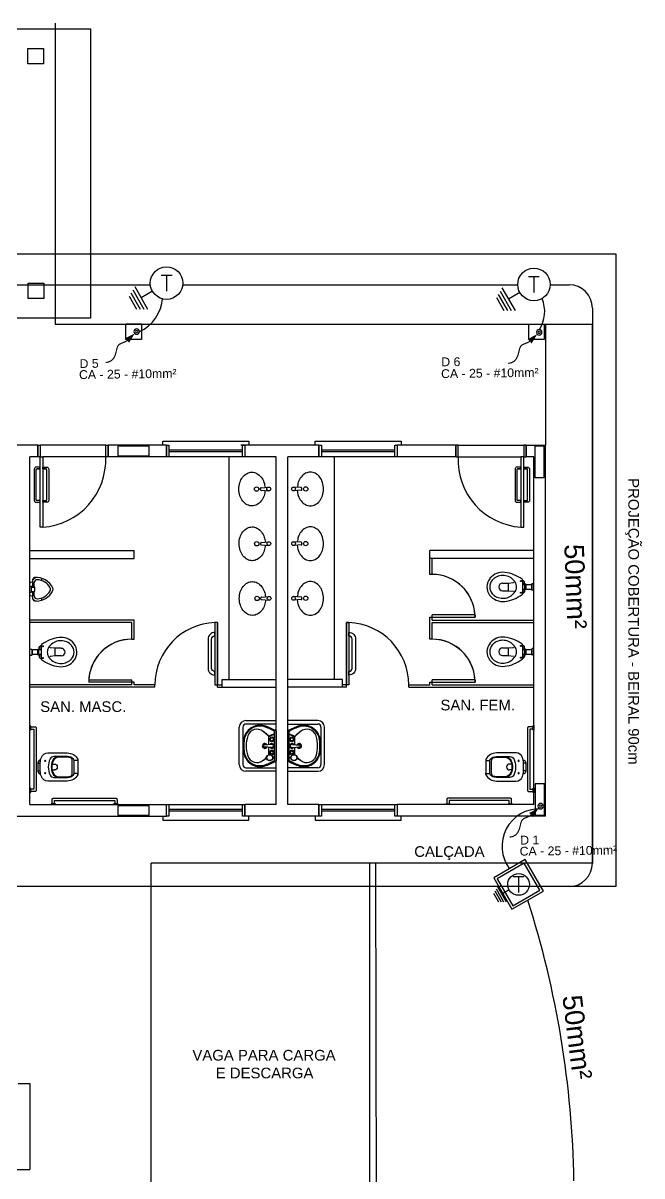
# Model space of a CAD drawing. Extents: x -192 to 167, y 237 to 369.
# Drawn here: x -1.19 to 6.73, y 255.95 to 270.71 of the extents above; entities that cross this region are included whole.
import ezdxf

# ---------------------------------------------------------------- set-up
doc = ezdxf.new("R2010")
doc.units = 0
doc.header["$LTSCALE"] = 0.1
doc.set_wipeout_variables(frame=1)
doc.linetypes.add('HIDDEN', pattern=[9.525, 6.35, -3.175])
doc.layers.get('0').update_dxf_attribs({"linetype": 'CONTINUOUS'})
for name, color, linetype in [('100-txt_t4', 1, 'CONTINUOUS'), ('75-0', 7, 'CONTINUOUS'), ('A-PISOS-NIVEL', 1, 'CONTINUOUS'), ('Ele_diagramas', 2, 'CONTINUOUS'), ('FARADAY', 6, 'HIDDEN'), ('GER_PARA-RAIO', 5, 'PARA-RAIO'), ('Ltype_para-raio', 5, 'PRAIO')]:
    doc.layers.add(name, color=color, linetype=linetype)
doc.styles.add('ESC-50-A20', font='arial.ttf', dxfattribs={"height": 0.1})
doc.styles.get("Standard").update_dxf_attribs({"font": 'ARIALUNI.TTF'})
doc.styles.add('T4', font='arial.ttf')
doc.linetypes.add('PARA-RAIO', pattern='A,0.5,-0.15,["/",Standard,S=0.15,R=0,X=-0.1,Y=-0.075],-0.05', length=0.7)
doc.linetypes.add('PRAIO', pattern='A,0.5,-0.15,["/",Standard,S=0.15,R=0,X=-0.1,Y=-0.075],-0.05', length=0.7)

# ---------------------------------------------------------------- blocks, each defined once
blk = doc.blocks.new('cadnic01000124')
at = {"color": 10, "const_width": 0.0533}
blk.add_lwpolyline([(0.301, 0.301), (0.39, 0.381), (0.453, 0.463), (0.497, 0.542), (0.53, 0.619), (0.56, 0.69), (0.593, 0.752), (0.638, 0.805), (0.702, 0.846), (0.79, 0.874), (0.897, 0.896), (1.014, 0.921), (1.133, 0.956), (1.245, 1.01), (1.343, 1.091), (1.417, 1.208), (1.46, 1.368)], dxfattribs=at)
at = {"color": 10}
blk.add_lwpolyline([(0.088, 0.088, 0, 0.267, 0), (0.422, 0.422, 0.02, 0.02, 0)], format="xyseb", dxfattribs=at)
at = {"color": 2}
blk.add_circle((0, 0), 0.125, dxfattribs=at)
at = {"color": 3}
blk.add_circle((0, 0), 0.05, dxfattribs=at)
blk = doc.blocks.new('ser 1')
at = {"layer": 'A-PISOS-NIVEL', "color": 251}
for p, q in [((10.375, 2.953), (10.375, -0.9)), ((10.375, -0.9), (16.65, -0.9)), ((16.65, -0.9), (16.65, -2.45)), ((16.65, -0.9), (17.25, -0.9)), ((17.25, -7.8), (17.25, -0.9)), ((10.15, -2.45), (9.8, -2.45)), ((10.15, -2.6), (10.15, -2.45)), ((10.15, -2.45), (10.15, -2.6)), ((11.02, -2.45), (10.18, -2.45)), ((11.05, -2.6), (11.05, -2.45)), ((11.8, -2.45), (11.05, -2.45)), ((11.05, -2.45), (11.05, -2.6)), ((11.8, -2.45), (11.8, -2.6)), ((11.8, -2.45), (11.8, -2.6)), ((12.8, -2.45), (12.75, -2.45)), ((13.75, -2.45), (12.8, -2.45)), ((12.8, -2.45), (12.8, -2.6)), ((12.8, -2.45), (12.8, -2.6)), ((12.8, -2.45), (12.8, -2.6)), ((13.75, -2.45), (13.75, -2.6)), ((13.75, -2.45), (13.75, -2.6)), ((15.5, -2.45), (14.75, -2.45)), ((14.75, -2.45), (14.75, -2.6)), ((14.75, -2.45), (14.75, -2.6)), ((15.5, -2.6), (15.5, -2.45)), ((15.5, -2.6), (15.5, -2.45)), ((15.53, -2.45), (16.37, -2.45)), ((16.4, -2.45), (16.65, -2.45)), ((16.4, -2.6), (16.4, -2.45)), ((16.4, -2.6), (16.4, -2.45)), ((16.4, -2.45), (16.4, -2.6)), ((16.65, -7.2), (16.65, -2.45)), ((10.05, -7.05), (10.05, -2.6)), ((10.15, -2.6), (10.05, -2.6)), ((10.15, -2.6), (10.05, -2.6)), ((11.02, -2.6), (10.215, -2.6)), ((11.8, -2.6), (11.05, -2.6)), ((12.77, -2.515), (11.83, -2.515)), ((12.77, -2.535), (11.83, -2.535)), ((12.77, -2.6), (11.83, -2.6)), ((12.6, -5.45), (12.6, -2.6)), ((13.2, -2.6), (12.8, -2.6)), ((13.2, -7.05), (13.2, -2.6)), ((13.35, -7.05), (13.35, -2.6)), ((13.75, -2.6), (13.35, -2.6)), ((14.72, -2.515), (13.78, -2.515)), ((14.72, -2.535), (13.78, -2.535)), ((14.72, -2.6), (13.78, -2.6)), ((13.95, -5.45), (13.95, -2.6)), ((15.5, -2.6), (14.75, -2.6)), ((15.53, -2.6), (16.335, -2.6)), ((16.5, -2.6), (16.4, -2.6)), ((16.5, -2.6), (16.4, -2.6)), ((16.5, -7.05), (16.5, -2.6)), ((13.001, -3.021), (13.001, -3.003)), ((13.008, -2.995), (13.106, -2.987)), ((13.009, -3.028), (13.106, -3.035)), ((13.523, -2.994), (13.425, -2.987)), ((13.523, -3.027), (13.425, -3.035)), ((13.531, -3.019), (13.531, -3.002)), ((13.011, -3.695), (13.109, -3.687)), ((13.523, -3.694), (13.425, -3.687)), ((10.05, -3.8), (11.383, -3.8)), ((11.383, -3.9), (11.383, -3.8)), ((13.004, -3.721), (13.004, -3.703)), ((13.012, -3.728), (13.109, -3.735)), ((13.523, -3.727), (13.425, -3.735)), ((13.531, -3.719), (13.531, -3.702)), ((16.5, -3.8), (15.167, -3.8)), ((15.167, -3.9), (15.167, -3.8)), ((10.05, -3.9), (11.383, -3.9)), ((16.5, -3.9), (15.167, -3.9)), ((15.167, -4.104), (15.167, -3.9)), ((15.197, -4.104), (15.197, -3.9)), ((10.05, -4.12), (10.05, -4.12)), ((15.197, -4.104), (15.167, -4.104)), ((10.05, -4.257), (10.069, -4.257)), ((10.088, -4.201), (10.059, -4.21)), ((10.069, -4.332), (10.069, -4.257)), ((10.069, -4.267), (10.104, -4.267)), ((10.088, -4.267), (10.088, -4.167)), ((10.105, -4.267), (10.105, -4.21)), ((10.114, -4.313), (10.114, -4.277)), ((10.2, -4.154), (10.2, -4.184)), ((16.099, -4.216), (16.177, -4.216)), ((16.177, -4.216), (16.239, -4.209)), ((16.177, -4.313), (16.177, -4.216)), ((16.239, -4.209), (16.241, -4.206)), ((16.354, -4.179), (16.354, -4.176)), ((16.354, -4.179), (16.354, -4.35)), ((16.354, -4.215), (16.381, -4.215)), ((16.354, -4.235), (16.381, -4.235)), ((16.381, -4.235), (16.381, -4.202)), ((16.381, -4.235), (16.386, -4.235)), ((16.386, -4.295), (16.386, -4.235)), ((16.4, -4.295), (16.4, -4.235)), ((16.4, -4.235), (16.47, -4.235)), ((16.47, -4.232), (16.47, -4.298)), ((16.475, -4.23), (16.472, -4.23)), ((16.475, -4.227), (16.475, -4.23)), ((16.475, -4.23), (16.475, -4.3)), ((16.5, -4.225), (16.477, -4.225)), ((10.05, -4.332), (10.069, -4.332)), ((10.088, -4.389), (10.059, -4.38)), ((10.069, -4.323), (10.104, -4.323)), ((10.088, -4.422), (10.088, -4.323)), ((10.105, -4.38), (10.105, -4.323)), ((10.2, -4.407), (10.2, -4.436)), ((13.007, -4.421), (13.007, -4.403)), ((13.014, -4.395), (13.112, -4.387)), ((13.523, -4.394), (13.425, -4.387)), ((13.531, -4.419), (13.531, -4.402)), ((16.099, -4.313), (16.177, -4.313)), ((16.177, -4.313), (16.239, -4.321)), ((16.239, -4.321), (16.241, -4.323)), ((16.354, -4.295), (16.381, -4.295)), ((16.354, -4.315), (16.381, -4.315)), ((16.354, -4.35), (16.354, -4.354)), ((16.381, -4.295), (16.381, -4.327)), ((16.381, -4.295), (16.386, -4.295)), ((16.4, -4.295), (16.47, -4.295)), ((16.475, -4.3), (16.472, -4.3)), ((16.475, -4.3), (16.475, -4.303)), ((16.5, -4.305), (16.477, -4.305)), ((13.015, -4.428), (13.112, -4.435)), ((13.523, -4.427), (13.425, -4.435)), ((11.383, -4.69), (10.05, -4.69)), ((11.353, -4.72), (10.05, -4.72)), ((11.353, -4.72), (10.05, -4.72)), ((11.353, -4.934), (11.353, -4.72)), ((11.383, -4.934), (11.383, -4.69)), ((12.45, -4.72), (12.416, -4.721)), ((12.416, -4.721), (12.416, -5.52)), ((12.45, -4.72), (12.45, -5.52)), ((12.45, -5.55), (12.45, -4.72)), ((14.1, -5.55), (14.1, -4.72)), ((14.1, -4.72), (14.1, -5.52)), ((14.1, -4.72), (14.13, -4.72)), ((14.13, -4.72), (14.1, -4.72)), ((14.13, -4.72), (14.13, -4.721)), ((14.134, -4.721), (14.134, -5.52)), ((15.167, -4.934), (15.167, -4.654)), ((15.167, -4.654), (15.747, -4.654)), ((15.197, -4.69), (15.197, -4.624)), ((15.197, -4.69), (15.197, -4.624)), ((15.747, -4.624), (15.197, -4.624)), ((15.197, -4.69), (15.197, -4.654)), ((15.197, -4.69), (16.5, -4.69)), ((15.197, -4.72), (16.5, -4.72)), ((15.197, -4.72), (16.5, -4.72)), ((15.197, -4.934), (15.197, -4.72)), ((15.747, -4.624), (15.747, -4.654)), ((10.196, -5.014), (10.196, -5.011)), ((10.196, -5.014), (10.196, -5.186)), ((11.353, -4.934), (11.383, -4.934)), ((15.197, -4.934), (15.167, -4.934)), ((16.354, -5.009), (16.354, -5.006)), ((16.354, -5.009), (16.354, -5.18)), ((10.05, -5.06), (10.073, -5.06)), ((10.05, -5.14), (10.073, -5.14)), ((10.075, -5.062), (10.075, -5.065)), ((10.075, -5.065), (10.075, -5.135)), ((10.075, -5.065), (10.078, -5.065)), ((10.075, -5.135), (10.075, -5.138)), ((10.075, -5.135), (10.078, -5.135)), ((10.08, -5.067), (10.08, -5.133)), ((10.15, -5.07), (10.08, -5.07)), ((10.15, -5.13), (10.08, -5.13)), ((10.15, -5.13), (10.15, -5.07)), ((10.164, -5.13), (10.164, -5.07)), ((10.169, -5.07), (10.164, -5.07)), ((10.169, -5.13), (10.164, -5.13)), ((10.169, -5.07), (10.169, -5.037)), ((10.196, -5.05), (10.169, -5.05)), ((10.196, -5.07), (10.169, -5.07)), ((10.196, -5.13), (10.169, -5.13)), ((10.169, -5.13), (10.169, -5.162)), ((10.196, -5.15), (10.169, -5.15)), ((10.311, -5.044), (10.309, -5.041)), ((10.311, -5.156), (10.309, -5.158)), ((10.373, -5.051), (10.311, -5.044)), ((10.373, -5.148), (10.311, -5.156)), ((10.451, -5.051), (10.373, -5.051)), ((10.373, -5.148), (10.373, -5.051)), ((10.451, -5.148), (10.373, -5.148)), ((16.099, -5.046), (16.177, -5.046)), ((16.099, -5.143), (16.177, -5.143)), ((16.177, -5.046), (16.239, -5.039)), ((16.177, -5.143), (16.177, -5.046)), ((16.177, -5.143), (16.239, -5.151)), ((16.239, -5.039), (16.241, -5.036)), ((16.239, -5.151), (16.241, -5.153)), ((16.354, -5.045), (16.381, -5.045)), ((16.354, -5.065), (16.381, -5.065)), ((16.354, -5.125), (16.381, -5.125)), ((16.354, -5.145), (16.381, -5.145)), ((16.381, -5.065), (16.381, -5.032)), ((16.381, -5.065), (16.386, -5.065)), ((16.381, -5.125), (16.381, -5.157)), ((16.381, -5.125), (16.386, -5.125)), ((16.386, -5.125), (16.386, -5.065)), ((16.4, -5.125), (16.4, -5.065)), ((16.4, -5.065), (16.47, -5.065)), ((16.4, -5.125), (16.47, -5.125)), ((16.47, -5.062), (16.47, -5.128)), ((16.475, -5.06), (16.472, -5.06)), ((16.475, -5.13), (16.472, -5.13)), ((16.475, -5.057), (16.475, -5.06)), ((16.475, -5.06), (16.475, -5.13)), ((16.475, -5.13), (16.475, -5.133)), ((16.5, -5.055), (16.477, -5.055)), ((16.5, -5.135), (16.477, -5.135)), ((10.196, -5.186), (10.196, -5.189)), ((16.354, -5.18), (16.354, -5.184)), ((10.803, -5.454), (11.353, -5.454)), ((11.353, -5.52), (11.353, -5.454)), ((11.353, -5.52), (11.353, -5.454)), ((12.509, -5.45), (13.2, -5.45)), ((12.509, -5.55), (12.509, -5.45)), ((14.05, -5.45), (13.35, -5.45)), ((14.05, -5.55), (14.05, -5.45)), ((15.197, -5.52), (15.197, -5.454)), ((15.197, -5.52), (15.197, -5.454)), ((15.747, -5.454), (15.197, -5.454)), ((15.747, -5.454), (15.747, -5.484)), ((11.353, -5.52), (10.05, -5.52)), ((11.65, -5.55), (10.05, -5.55)), ((11.383, -5.484), (10.803, -5.484)), ((11.353, -5.52), (11.353, -5.484)), ((11.383, -5.52), (11.383, -5.484)), ((11.65, -5.52), (11.383, -5.52)), ((11.65, -5.55), (11.65, -5.52)), ((12.416, -5.52), (12.45, -5.52)), ((12.45, -5.52), (12.509, -5.52)), ((12.45, -5.55), (12.509, -5.55)), ((12.5, -5.55), (13.2, -5.55)), ((14.05, -5.55), (13.35, -5.55)), ((14.1, -5.55), (14.041, -5.55)), ((14.1, -5.52), (14.05, -5.52)), ((14.134, -5.52), (14.1, -5.52)), ((14.9, -5.55), (14.9, -5.52)), ((14.9, -5.52), (15.167, -5.52)), ((14.9, -5.55), (16.5, -5.55)), ((15.167, -5.484), (15.747, -5.484)), ((15.167, -5.52), (15.167, -5.484)), ((15.197, -5.52), (15.197, -5.484)), ((15.197, -5.52), (16.5, -5.52)), ((12.815, -5.975), (13.2, -5.975)), ((13.2, -6.02), (12.815, -6.02)), ((13.735, -5.975), (13.35, -5.975)), ((13.35, -6.02), (13.735, -6.02)), ((12.73, -6.54), (12.73, -6.06)), ((12.775, -6.06), (12.775, -6.54)), ((13.18, -6.147), (13.103, -6.175)), ((13.18, -6.148), (13.108, -6.184)), ((13.108, -6.284), (13.108, -6.184)), ((13.18, -6.487), (13.18, -6.113)), ((13.2, -6.111), (13.2, -6.489)), ((13.35, -6.111), (13.35, -6.489)), ((13.37, -6.487), (13.37, -6.113)), ((13.37, -6.147), (13.447, -6.175)), ((13.37, -6.148), (13.442, -6.184)), ((13.442, -6.284), (13.442, -6.184)), ((13.775, -6.06), (13.775, -6.54)), ((13.82, -6.54), (13.82, -6.06)), ((13.144, -6.281), (13.049, -6.289)), ((13.144, -6.32), (13.049, -6.312)), ((13.108, -6.412), (13.108, -6.317)), ((13.406, -6.281), (13.501, -6.289)), ((13.406, -6.32), (13.501, -6.312)), ((13.442, -6.412), (13.442, -6.317)), ((13.172, -6.448), (13.159, -6.442)), ((13.167, -6.448), (13.16, -6.446)), ((13.18, -6.448), (13.16, -6.448)), ((13.18, -6.452), (13.16, -6.452)), ((13.37, -6.448), (13.39, -6.448)), ((13.37, -6.452), (13.39, -6.452)), ((13.378, -6.448), (13.391, -6.442)), ((13.383, -6.448), (13.39, -6.446)), ((12.815, -6.58), (13.2, -6.58)), ((13.2, -6.625), (12.815, -6.625)), ((13.735, -6.58), (13.35, -6.58)), ((13.35, -6.625), (13.735, -6.625)), ((10.05, -7.05), (11.8, -7.05)), ((11.8, -7.2), (11.8, -7.05)), ((11.83, -7.05), (12.77, -7.05)), ((13.2, -7.05), (12.8, -7.05)), ((12.8, -7.2), (12.8, -7.05)), ((13.75, -7.05), (13.35, -7.05)), ((13.75, -7.2), (13.75, -7.05)), ((13.75, -7.05), (13.75, -7.2)), ((13.75, -7.2), (13.75, -7.05)), ((13.78, -7.05), (14.72, -7.05)), ((16.5, -7.05), (14.75, -7.05)), ((14.75, -7.05), (14.75, -7.2)), ((14.75, -7.05), (14.75, -7.2)), ((9.65, -7.2), (11.8, -7.2)), ((12.77, -7.115), (11.83, -7.115)), ((12.77, -7.135), (11.83, -7.135)), ((13.75, -7.2), (12.8, -7.2)), ((14.72, -7.115), (13.78, -7.115)), ((14.72, -7.135), (13.78, -7.135)), ((16.65, -7.2), (14.75, -7.2)), ((17.25, -7.8), (11.6, -7.8)), ((11.6, -12.222), (11.6, -7.8)), ((14.4, -25.48), (14.4, -7.8)), ((14.475, -7.8), (14.503, -25.421)), ((9.9, -10.622), (10.05, -10.622)), ((10.05, -10.622), (10.05, -11.722)), ((6.2, -11.722), (10.05, -11.722))]:
    blk.add_line(p, q, dxfattribs=at)
for points in [[(6.729, -0.823), (6.728, 2.877), (10.825, 2.877), (10.826, -0.823), (6.729, -0.823)], [(11.75, -2.45), (11.75, -2.4), (12.85, -2.4), (12.85, -2.45)], [(13.7, -2.45), (13.7, -2.4), (14.8, -2.4), (14.8, -2.45)], [(10.365, -7.04), (10.365, -7), (11.135, -7), (11.135, -7.04)], [(16.185, -7.04), (16.185, -7), (15.415, -7), (15.415, -7.04)], [(11.75, -7.2), (11.75, -7.25), (12.85, -7.25), (12.85, -7.2)], [(13.7, -7.2), (13.7, -7.25), (14.8, -7.25), (14.8, -7.2)]]:
    blk.add_lwpolyline(points, dxfattribs=at)
for points in [[(10.225, 2.629), (10.225, 2.429), (10.025, 2.429), (10.025, 2.629)], [(10.226, -0.375), (10.226, -0.575), (10.026, -0.575), (10.026, -0.375)], [(11.478, -1.098), (11.278, -1.098), (11.278, -0.898), (11.478, -0.898)], [(16.634, -1.1), (16.434, -1.1), (16.434, -0.9), (16.634, -0.9)], [(10.18, -2.6), (10.15, -2.6), (10.15, -2.45), (10.18, -2.45)], [(11.05, -2.6), (11.02, -2.6), (11.02, -2.45), (11.05, -2.45)], [(11.175, -2.585), (11.575, -2.585), (11.575, -2.465), (11.175, -2.465)], [(11.83, -2.6), (11.8, -2.6), (11.8, -2.45), (11.83, -2.45)], [(12.8, -2.6), (12.77, -2.6), (12.77, -2.45), (12.8, -2.45)], [(13.78, -2.6), (13.75, -2.6), (13.75, -2.45), (13.78, -2.45)], [(14.75, -2.6), (14.72, -2.6), (14.72, -2.45), (14.75, -2.45)], [(15.5, -2.6), (15.53, -2.6), (15.53, -2.45), (15.5, -2.45)], [(16.37, -2.6), (16.4, -2.6), (16.4, -2.45), (16.37, -2.45)], [(16.634, -2.865), (16.634, -2.465), (16.514, -2.465), (16.514, -2.865)], [(10.215, -3.5), (10.18, -3.5), (10.18, -2.6), (10.215, -2.6)], [(16.335, -3.5), (16.37, -3.5), (16.37, -2.6), (16.335, -2.6)], [(16.635, -7.185), (16.635, -6.785), (16.515, -6.785), (16.515, -7.185)], [(11.175, -7.185), (11.575, -7.185), (11.575, -7.065), (11.175, -7.065)], [(11.83, -7.2), (11.8, -7.2), (11.8, -7.05), (11.83, -7.05)], [(12.8, -7.2), (12.77, -7.2), (12.77, -7.05), (12.8, -7.05)], [(13.78, -7.2), (13.75, -7.2), (13.75, -7.05), (13.78, -7.05)], [(14.75, -7.2), (14.72, -7.2), (14.72, -7.05), (14.75, -7.05)]]:
    blk.add_lwpolyline(points, close=True, dxfattribs=at)
for points in [[(10.18, -2.754), (10.14, -2.754), (10.18, -2.754), (10.18, -2.732), (10.13, -2.732, 0.414214), (10.105, -2.757), (10.105, -3.157, 0.414214), (10.13, -3.182), (10.18, -3.182), (10.18, -3.16), (10.14, -3.16, -0.414214), (10.13, -3.15), (10.13, -2.764, -0.414214), (10.14, -2.754)], [(10.18, -2.754), (10.14, -2.754), (10.18, -2.754), (10.18, -2.732), (10.13, -2.732, 0.414214), (10.105, -2.757), (10.105, -3.157, 0.414214), (10.13, -3.182), (10.18, -3.182), (10.18, -3.16), (10.14, -3.16, -0.414214), (10.13, -3.15), (10.13, -2.764, -0.414214), (10.14, -2.754)], [(10.215, -2.754), (10.255, -2.754), (10.215, -2.754), (10.215, -2.732), (10.265, -2.732, -0.414214), (10.29, -2.757), (10.29, -3.157, -0.414214), (10.265, -3.182), (10.215, -3.182), (10.215, -3.16), (10.255, -3.16, 0.414214), (10.265, -3.15), (10.265, -2.764, 0.414214), (10.255, -2.754)], [(10.215, -2.754), (10.255, -2.754), (10.215, -2.754), (10.215, -2.732), (10.265, -2.732, -0.414214), (10.29, -2.757), (10.29, -3.157, -0.414214), (10.265, -3.182), (10.215, -3.182), (10.215, -3.16), (10.255, -3.16, 0.414214), (10.265, -3.15), (10.265, -2.764, 0.414214), (10.255, -2.754)], [(13.059, -3.032, -0.059992), (13.047, -3.097, -0.087531), (13.011, -3.165, -0.105501), (12.955, -3.213, -0.123031), (12.893, -3.229, -0.123031), (12.831, -3.214, -0.105501), (12.774, -3.167, -0.087531), (12.738, -3.099, -0.07802), (12.724, -3.014, -0.07802), (12.737, -2.929, -0.087531), (12.772, -2.861, -0.105501), (12.829, -2.813, -0.123031), (12.891, -2.797, -0.123031), (12.953, -2.812, -0.105501), (13.01, -2.86, -0.087531), (13.046, -2.927, -0.059024), (13.059, -2.991, -0.07802)], [(13.472, -3.031, 0.059992), (13.485, -3.096, 0.087531), (13.521, -3.164, 0.105501), (13.577, -3.212, 0.123031), (13.639, -3.228, 0.123031), (13.702, -3.212, 0.105501), (13.758, -3.165, 0.087531), (13.794, -3.097, 0.07802), (13.808, -3.012, 0.07802), (13.795, -2.927, 0.087531), (13.759, -2.859, 0.105501), (13.702, -2.811, 0.123031), (13.64, -2.795, 0.123031), (13.578, -2.811, 0.105501), (13.521, -2.858, 0.087531), (13.485, -2.926, 0.059024), (13.473, -2.99, 0.07802)], [(16.335, -2.754), (16.295, -2.754), (16.335, -2.754), (16.335, -2.732), (16.285, -2.732, 0.414214), (16.26, -2.757), (16.26, -3.157, 0.414214), (16.285, -3.182), (16.335, -3.182), (16.335, -3.16), (16.295, -3.16, -0.414214), (16.285, -3.15), (16.285, -2.764, -0.414214), (16.295, -2.754)], [(16.37, -2.754), (16.41, -2.754), (16.37, -2.754), (16.37, -2.732), (16.42, -2.732, -0.414214), (16.445, -2.757), (16.445, -3.157, -0.414214), (16.42, -3.182), (16.37, -3.182), (16.37, -3.16), (16.41, -3.16, 0.414214), (16.42, -3.15), (16.42, -2.764, 0.414214), (16.41, -2.754)], [(13.062, -3.732, -0.059992), (13.05, -3.797, -0.087531), (13.015, -3.865, -0.105501), (12.958, -3.913, -0.123031), (12.896, -3.929, -0.123031), (12.834, -3.914, -0.105501), (12.777, -3.867, -0.087531), (12.741, -3.799, -0.07802), (12.727, -3.714, -0.07802), (12.74, -3.629, -0.087531), (12.775, -3.561, -0.105501), (12.832, -3.513, -0.123031), (12.894, -3.497, -0.123031), (12.956, -3.512, -0.105501), (13.013, -3.56, -0.087531), (13.049, -3.627, -0.059024), (13.062, -3.691, -0.07802)], [(13.472, -3.731, 0.059992), (13.485, -3.796, 0.087531), (13.521, -3.864, 0.105501), (13.577, -3.912, 0.123031), (13.639, -3.928, 0.123031), (13.702, -3.912, 0.105501), (13.758, -3.865, 0.087531), (13.794, -3.797, 0.07802), (13.808, -3.712, 0.07802), (13.795, -3.627, 0.087531), (13.759, -3.559, 0.105501), (13.702, -3.511, 0.123031), (13.64, -3.495, 0.123031), (13.578, -3.511, 0.105501), (13.521, -3.558, 0.087531), (13.485, -3.626, 0.059024), (13.473, -3.69, 0.07802)], [(13.065, -4.432, -0.059992), (13.053, -4.497, -0.087531), (13.018, -4.565, -0.105501), (12.961, -4.613, -0.123031), (12.899, -4.629, -0.123031), (12.837, -4.614, -0.105501), (12.78, -4.567, -0.087531), (12.744, -4.499, -0.07802), (12.73, -4.414, -0.07802), (12.743, -4.329, -0.087531), (12.778, -4.261, -0.105501), (12.835, -4.213, -0.123031), (12.897, -4.197, -0.123031), (12.959, -4.212, -0.105501), (13.016, -4.26, -0.087531), (13.052, -4.327, -0.059024), (13.065, -4.391, -0.07802)], [(13.472, -4.431, 0.059992), (13.485, -4.496, 0.087531), (13.521, -4.564, 0.105501), (13.577, -4.612, 0.123031), (13.639, -4.628, 0.123031), (13.702, -4.612, 0.105501), (13.758, -4.565, 0.087531), (13.794, -4.497, 0.07802), (13.808, -4.412, 0.07802), (13.795, -4.327, 0.087531), (13.759, -4.259, 0.105501), (13.702, -4.211, 0.123031), (13.64, -4.195, 0.123031), (13.578, -4.211, 0.105501), (13.521, -4.258, 0.087531), (13.485, -4.326, 0.059024), (13.473, -4.39, 0.07802)], [(10.05, -6.1, 0.414214), (10.06, -6.09), (10.06, -6.05, 0.414214), (10.05, -6.04), (10.05, -6.1)], [(16.5, -6.1, -0.414214), (16.49, -6.09), (16.49, -6.05, -0.414214), (16.5, -6.04), (16.5, -6.1)], [(10.05, -6.9, 0.414214), (10.06, -6.89), (10.06, -6.85, 0.414214), (10.05, -6.84), (10.05, -6.9)], [(16.5, -6.9, -0.414214), (16.49, -6.89), (16.49, -6.85, -0.414214), (16.5, -6.84), (16.5, -6.9)], [(10.38, -7.05, 0.414214), (10.37, -7.04), (10.33, -7.04, 0.414214), (10.32, -7.05), (10.38, -7.05)], [(10.335, -7.04), (10.335, -6.985, -0.414214), (10.35, -6.97), (11.15, -6.97, -0.414214), (11.165, -6.985), (11.165, -7.04)], [(11.18, -7.05, 0.414214), (11.17, -7.04), (11.13, -7.04, 0.414214), (11.12, -7.05), (11.18, -7.05)], [(15.37, -7.05, -0.414214), (15.38, -7.04), (15.42, -7.04, -0.414214), (15.43, -7.05), (15.37, -7.05)], [(16.215, -7.04), (16.215, -6.985, 0.414214), (16.2, -6.97), (15.4, -6.97, 0.414214), (15.385, -6.985), (15.385, -7.04)], [(16.17, -7.05, -0.414214), (16.18, -7.04), (16.22, -7.04, -0.414214), (16.23, -7.05), (16.17, -7.05)]]:
    blk.add_lwpolyline(points, format="xyb", dxfattribs=at)
for points in [[(12.331, -5.308, 0.414214), (12.416, -5.393), (12.416, -5.393), (12.416, -5.348, -0.414214), (12.376, -5.308), (12.376, -4.933, -0.414214), (12.416, -4.893), (12.416, -4.848), (12.416, -4.848, 0.414214), (12.331, -4.933)], [(14.219, -5.308, -0.414214), (14.134, -5.393), (14.134, -5.393), (14.134, -5.348, 0.414214), (14.174, -5.308), (14.174, -4.933, 0.414214), (14.134, -4.893), (14.134, -4.848), (14.134, -4.848, -0.414214), (14.219, -4.933)]]:
    blk.add_lwpolyline(points, format="xyb", close=True, dxfattribs=at)
for centre, radius in [((12.951, -3.013), 0.0278), ((13.106, -3.011), 0.024), ((13.425, -3.011), 0.024), ((13.58, -3.011), 0.0278), ((12.954, -3.713), 0.0278), ((13.109, -3.711), 0.024), ((13.425, -3.711), 0.024), ((13.58, -3.711), 0.0278), ((16.336, -4.19), 0.00682), ((12.958, -4.413), 0.0278), ((13.112, -4.411), 0.024), ((13.425, -4.411), 0.024), ((13.58, -4.411), 0.0278), ((16.336, -4.34), 0.00682), ((16.336, -5.02), 0.00682), ((10.214, -5.025), 0.00682), ((16.336, -5.17), 0.00682), ((10.214, -5.175), 0.00682), ((13.147, -6.216), 0.03), ((13.147, -6.216), 0.02), ((13.403, -6.216), 0.03), ((13.403, -6.216), 0.02), ((13.12, -6.45), 0.04), ((13.12, -6.45), 0.037), ((13.147, -6.384), 0.03), ((13.147, -6.384), 0.02), ((13.403, -6.384), 0.03), ((13.403, -6.384), 0.02), ((13.43, -6.45), 0.04), ((13.43, -6.45), 0.037)]:
    blk.add_circle(centre, radius, dxfattribs=at)
for centre, radius, start, end in [((10.157, -2.638), 0.864, 273.841, 2.5373), ((16.393, -2.638), 0.864, 177.4627, 266.159), ((13.009, -3.003), 0.008, 94.6837, 180.3301), ((13.009, -3.021), 0.008, 180.3301, 265.9766), ((13.523, -3.002), 0.008, 359.9223, 85.5687), ((13.523, -3.019), 0.008, 274.2759, 359.9223), ((13.012, -3.703), 0.008, 94.6837, 180.3301), ((13.012, -3.721), 0.008, 180.3301, 265.9766), ((13.523, -3.702), 0.008, 359.9223, 85.5687), ((13.523, -3.719), 0.008, 274.2759, 359.9223), ((15.197, -4.654), 0.55, 3.1268, 90), ((15.197, -4.654), 0.55, 360, 90), ((16.1, -4.285), 0.208, 82.3195, 140.8979), ((16.103, -4.305), 0.187, 32.6799, 125.7485), ((16.064, -4.558), 0.484, 53.7577, 82.3195), ((10.063, -4.222), 0.0131, 106.6992, 180), ((10.143, -4.21), 0.0656, 86.1308, 147.0588), ((10.11, -4.167), 0.0225, 90, 180), ((10.104, -4.277), 0.01, 0, 90), ((10.143, -4.21), 0.0375, 86.1308, 180), ((10.131, -4.378), 0.234, 25.0023, 95.2001), ((10.131, -4.378), 0.206, 29.554, 86.1308), ((10.278, -4.295), 0.0375, 330.446, 29.554), ((10.309, -4.295), 0.0375, 334.9977, 25.0023), ((16.073, -4.265), 0.174, 140.4767, 216.8881), ((16.067, -4.265), 0.132, 138.6701, 180), ((16.067, -4.265), 0.132, 180, 221.3299), ((16.087, -4.283), 0.159, 125.7485, 138.6701), ((16.099, -4.265), 0.0486, 90, 270), ((16.166, -4.265), 0.112, 0, 32.6799), ((16.166, -4.265), 0.112, 327.3201, 0), ((16.345, -4.176), 0.00909, 0, 58.9825), ((16.096, -4.58), 0.477, 53.8396, 57.2182), ((16.372, -4.202), 0.00909, 0, 53.8396), ((16.393, -4.235), 0.00697, 0, 180), ((16.472, -4.232), 0.002, 90, 180), ((16.477, -4.227), 0.002, 90, 180), ((10.063, -4.368), 0.0131, 180, 253.3008), ((10.143, -4.38), 0.0656, 212.9412, 273.8692), ((10.11, -4.422), 0.0225, 180, 270), ((10.104, -4.313), 0.01, 270, 0), ((10.143, -4.38), 0.0375, 180, 273.8692), ((10.131, -4.212), 0.234, 264.7999, 334.9977), ((10.131, -4.212), 0.206, 273.8692, 330.446), ((13.015, -4.403), 0.008, 94.6837, 180.3301), ((13.015, -4.421), 0.008, 180.3301, 265.9766), ((13.523, -4.402), 0.008, 359.9223, 85.5687), ((13.523, -4.419), 0.008, 274.2759, 359.9223), ((16.1, -4.244), 0.208, 216.8881, 277.6805), ((16.087, -4.247), 0.159, 221.3299, 234.2515), ((16.103, -4.224), 0.187, 234.2515, 327.3201), ((16.064, -3.971), 0.484, 277.6805, 306.3454), ((16.345, -4.354), 0.00909, 306.3358, 0), ((16.096, -3.949), 0.477, 302.7818, 306.1604), ((16.372, -4.327), 0.00909, 306.1604, 0), ((16.393, -4.295), 0.00697, 180, 0), ((16.472, -4.298), 0.002, 180, 270), ((16.477, -4.303), 0.002, 180, 270), ((12.45, -5.52), 0.8, 92.1491, 180), ((14.1, -5.52), 0.8, 0, 87.8509), ((10.454, -5.415), 0.477, 122.7818, 126.1604), ((10.205, -5.011), 0.00909, 121.0175, 180), ((10.486, -5.393), 0.484, 97.6805, 126.2423), ((10.447, -5.14), 0.187, 54.2515, 147.3201), ((10.45, -5.12), 0.208, 39.1021, 97.6805), ((10.463, -5.118), 0.159, 41.3299, 54.2515), ((10.483, -5.1), 0.132, 0, 41.3299), ((10.477, -5.1), 0.174, 323.1119, 39.5233), ((11.353, -5.484), 0.55, 90, 180), ((11.353, -5.484), 0.55, 90, 176.8732), ((15.197, -5.484), 0.55, 360, 90), ((15.197, -5.484), 0.55, 3.1268, 90), ((16.073, -5.095), 0.174, 140.4767, 216.8881), ((16.067, -5.095), 0.132, 138.6701, 180), ((16.1, -5.115), 0.208, 82.3195, 140.8979), ((16.087, -5.113), 0.159, 125.7485, 138.6701), ((16.103, -5.135), 0.187, 32.6799, 125.7485), ((16.064, -5.388), 0.484, 53.7577, 82.3195), ((16.345, -5.006), 0.00909, 0, 58.9825), ((16.096, -5.41), 0.477, 53.8396, 57.2182), ((10.073, -5.062), 0.002, 0, 90), ((10.073, -5.138), 0.002, 270, 0), ((10.078, -5.067), 0.002, 0, 90), ((10.078, -5.133), 0.002, 270, 0), ((10.157, -5.07), 0.00697, 0, 180), ((10.157, -5.13), 0.00697, 180, 0), ((10.178, -5.037), 0.00909, 126.1604, 180), ((10.178, -5.162), 0.00909, 180, 233.8396), ((10.384, -5.1), 0.112, 147.3201, 180), ((10.384, -5.1), 0.112, 180, 212.6799), ((10.447, -5.059), 0.187, 212.6799, 305.7485), ((10.451, -5.1), 0.0486, 270, 90), ((10.483, -5.1), 0.132, 318.6701, 0), ((16.067, -5.095), 0.132, 180, 221.3299), ((16.103, -5.054), 0.187, 234.2515, 327.3201), ((16.099, -5.095), 0.0486, 90, 270), ((16.166, -5.095), 0.112, 0, 32.6799), ((16.166, -5.095), 0.112, 327.3201, 0), ((16.096, -4.779), 0.477, 302.7818, 306.1604), ((16.372, -5.032), 0.00909, 0, 53.8396), ((16.372, -5.157), 0.00909, 306.1604, 0), ((16.393, -5.065), 0.00697, 0, 180), ((16.393, -5.125), 0.00697, 180, 0), ((16.472, -5.062), 0.002, 90, 180), ((16.472, -5.128), 0.002, 180, 270), ((16.477, -5.057), 0.002, 90, 180), ((16.477, -5.133), 0.002, 180, 270), ((10.454, -4.784), 0.477, 233.8396, 237.2182), ((10.205, -5.189), 0.00909, 180, 233.6642), ((10.486, -4.806), 0.484, 233.6546, 262.3195), ((10.45, -5.079), 0.208, 262.3195, 323.1119), ((10.463, -5.082), 0.159, 305.7485, 318.6701), ((16.1, -5.074), 0.208, 216.8881, 277.6805), ((16.087, -5.077), 0.159, 221.3299, 234.2515), ((16.064, -4.801), 0.484, 277.6805, 306.3454), ((16.345, -5.184), 0.00909, 306.3358, 0), ((12.815, -6.06), 0.085, 90, 180), ((12.815, -6.06), 0.04, 90, 180), ((12.994, -6.246), 0.21, 74.8885, 171.8746), ((12.992, -6.247), 0.2, 75.2817, 172.1149), ((12.914, -6.543), 0.518, 56.4501, 74.8885), ((13.636, -6.543), 0.518, 105.1115, 123.5499), ((13.556, -6.246), 0.21, 8.1254, 105.1115), ((13.558, -6.247), 0.2, 7.8851, 104.7183), ((13.735, -6.06), 0.085, 0, 90), ((13.735, -6.06), 0.04, 0, 90), ((13.242, -6.3), 0.424, 162.413, 180), ((12.955, -6.209), 0.123, 49.4403, 162.413), ((9.128, -11.582), 6.719, 53.8347, 54.4403), ((8.666, -11.22), 6.719, 48.6723, 49.4403), ((12.914, -6.543), 0.505, 58.2072, 75.2817), ((13.085, -6.168), 0.0137, 351.7289, 53.8347), ((13.095, -6.184), 0.0126, 0, 48.6723), ((13.636, -6.543), 0.505, 104.7183, 121.7928), ((13.455, -6.184), 0.0126, 131.3277, 180), ((17.884, -11.22), 6.719, 130.5597, 131.3277), ((13.465, -6.168), 0.0137, 126.1653, 188.2711), ((17.422, -11.582), 6.719, 125.5597, 126.1653), ((13.595, -6.209), 0.123, 17.587, 130.5597), ((13.308, -6.3), 0.424, 360, 17.587), ((13.375, -6.3), 0.595, 171.8746, 180), ((13.375, -6.3), 0.595, 180, 188.1254), ((13.375, -6.3), 0.587, 172.1149, 180), ((13.375, -6.3), 0.587, 180, 187.8851), ((13.242, -6.3), 0.424, 180, 197.587), ((13.055, -6.3), 0.0315, 27.2328, 332.0512), ((13.055, -6.3), 0.021, 39.7091, 319.0745), ((13.05, -6.3), 0.0118, 94.8124, 265.1876), ((13.147, -6.3), 0.03, 218.8043, 141.1957), ((13.147, -6.3), 0.02, 260.3752, 99.6248), ((13.403, -6.3), 0.03, 38.8043, 321.1957), ((13.403, -6.3), 0.02, 80.3752, 279.6248), ((13.495, -6.3), 0.0315, 207.9488, 152.7672), ((13.495, -6.3), 0.021, 220.9255, 140.2909), ((13.5, -6.3), 0.0118, 274.8124, 85.1876), ((13.308, -6.3), 0.424, 342.413, 360), ((13.175, -6.3), 0.587, 360, 7.8851), ((13.175, -6.3), 0.587, 352.1149, 360), ((13.175, -6.3), 0.595, 360, 8.1254), ((13.175, -6.3), 0.595, 351.8746, 360), ((12.994, -6.355), 0.21, 188.1254, 285.1115), ((12.992, -6.353), 0.2, 187.8851, 284.7183), ((12.955, -6.391), 0.123, 197.587, 310.5597), ((8.666, -1.38), 6.719, 310.5597, 311.0659), ((9.128, -1.019), 6.719, 305.5597, 306.0304), ((12.914, -6.058), 0.505, 284.7183, 301.7928), ((12.914, -6.058), 0.518, 285.1115, 303.5499), ((13.636, -6.058), 0.518, 236.4501, 254.8885), ((13.636, -6.058), 0.505, 238.2072, 255.2817), ((17.884, -1.38), 6.719, 228.9341, 229.4403), ((17.422, -1.019), 6.719, 233.9696, 234.4403), ((13.556, -6.355), 0.21, 254.8885, 351.8746), ((13.558, -6.353), 0.2, 255.2817, 352.1149), ((13.595, -6.391), 0.123, 229.4403, 342.413), ((12.815, -6.54), 0.085, 180, 270), ((12.815, -6.54), 0.04, 180, 270), ((13.735, -6.54), 0.04, 270, 0), ((13.735, -6.54), 0.085, 270, 0)]:
    blk.add_arc(centre, radius, start, end, dxfattribs=at)
at = {"layer": 'A-PISOS-NIVEL', "color": 251, "insert": (17.846, -2.873), "char_height": 0.13653, "width": 4.46064, "attachment_point": 1, "rotation": 270, "style": 'ESC-50-A20'}
blk.add_mtext('PROJEÇÃO COBERTURA - BEIRAL 90cm', dxfattribs=at)
at = {"layer": 'A-PISOS-NIVEL', "color": 251, "char_height": 0.13653, "attachment_point": 1, "style": 'ESC-50-A20'}
for s, insert in [('\\pi1.0207;SAN. MASC.      ', (9.161, -5.729)), ('\\pi1.0949;SAN. FEM.      ', (14.21, -5.709))]:
    blk.add_mtext_dynamic_manual_height_columns(s, width=4.46064, gutter_width=1, heights=[0], dxfattribs=dict(at, insert=insert))
at = {"layer": 'A-PISOS-NIVEL', "color": 251, "width": 4.46064, "attachment_point": 1, "style": 'ESC-50-A20'}
for s, insert, char_height in [('CALÇADA ', (14.969, -7.584), 0.1365), ('\\pi1.3137;VAGA PARA CARGA \\P\\pi1.6124;E DESCARGA ', (10.816, -10.191), 0.13653)]:
    blk.add_mtext(s, dxfattribs=dict(at, insert=insert, char_height=char_height))
at = {"color": 251}
blk.add_wipeout([(15.885, -6.57), (15.885, -6.476), (15.887, -6.47), (15.89, -6.465), (15.892, -6.461), (15.896, -6.456), (15.898, -6.452), (15.906, -6.443), (15.913, -6.435), (15.919, -6.43), (15.929, -6.422), (15.942, -6.413), (15.949, -6.409), (15.954, -6.406), (15.957, -6.405), (15.959, -6.403), (15.971, -6.399), (15.978, -6.397), (15.984, -6.395), (15.992, -6.393), (16, -6.392), (16.002, -6.392), (16.009, -6.391), (16.02, -6.39), (16.023, -6.39), (16.272, -6.39), (16.284, -6.391), (16.29, -6.392), (16.297, -6.394), (16.305, -6.397), (16.311, -6.4), (16.313, -6.401), (16.316, -6.402), (16.319, -6.404), (16.322, -6.406), (16.326, -6.409), (16.329, -6.412), (16.336, -6.419), (16.341, -6.425), (16.344, -6.43), (16.349, -6.439), (16.353, -6.449), (16.356, -6.459), (16.36, -6.471), (16.361, -6.477), (16.362, -6.477), (16.364, -6.478), (16.368, -6.479), (16.372, -6.48), (16.374, -6.481), (16.378, -6.483), (16.38, -6.484), (16.381, -6.485), (16.383, -6.486), (16.383, -6.487), (16.387, -6.49), (16.388, -6.491), (16.388, -6.492), (16.389, -6.493), (16.39, -6.494), (16.39, -6.494), (16.39, -6.495), (16.391, -6.495), (16.391, -6.496), (16.392, -6.497), (16.392, -6.498), (16.393, -6.499), (16.394, -6.5), (16.394, -6.502), (16.395, -6.505), (16.396, -6.508), (16.397, -6.511), (16.397, -6.516), (16.397, -6.517), (16.397, -6.623), (16.397, -6.623), (16.397, -6.623), (16.397, -6.624), (16.397, -6.625), (16.397, -6.627), (16.397, -6.629), (16.397, -6.63), (16.396, -6.631), (16.396, -6.634), (16.395, -6.636), (16.394, -6.639), (16.394, -6.64), (16.392, -6.642), (16.391, -6.645), (16.39, -6.646), (16.389, -6.647), (16.388, -6.649), (16.387, -6.649), (16.387, -6.65), (16.383, -6.653), (16.383, -6.653), (16.382, -6.654), (16.381, -6.655), (16.38, -6.655), (16.379, -6.656), (16.378, -6.657), (16.378, -6.657), (16.377, -6.658), (16.376, -6.658), (16.376, -6.658), (16.375, -6.659), (16.374, -6.659), (16.374, -6.659), (16.373, -6.659), (16.373, -6.66), (16.372, -6.66), (16.37, -6.661), (16.368, -6.661), (16.368, -6.661), (16.362, -6.662), (16.362, -6.662), (16.361, -6.663), (16.361, -6.664), (16.36, -6.668), (16.359, -6.674), (16.357, -6.679), (16.352, -6.694), (16.349, -6.701), (16.347, -6.706), (16.344, -6.71), (16.341, -6.715), (16.338, -6.718), (16.337, -6.72), (16.333, -6.724), (16.33, -6.727), (16.324, -6.732), (16.319, -6.735), (16.314, -6.738), (16.309, -6.741), (16.304, -6.743), (16.298, -6.745), (16.293, -6.747), (16.289, -6.748), (16.283, -6.749), (16.282, -6.749), (16.281, -6.749), (16.279, -6.75), (16.275, -6.75), (16.274, -6.75), (16.272, -6.75), (16.272, -6.75), (16.023, -6.75), (16.014, -6.749), (16.009, -6.749), (16.005, -6.749), (16.002, -6.748), (15.999, -6.748), (15.995, -6.747), (15.993, -6.747), (15.99, -6.746), (15.989, -6.746), (15.988, -6.746), (15.986, -6.745), (15.974, -6.742), (15.971, -6.741), (15.967, -6.739), (15.965, -6.739), (15.963, -6.738), (15.961, -6.737), (15.959, -6.736), (15.956, -6.735), (15.954, -6.734), (15.951, -6.732), (15.946, -6.729), (15.937, -6.724), (15.935, -6.722), (15.926, -6.715), (15.92, -6.711), (15.914, -6.705), (15.903, -6.692), (15.897, -6.685), (15.892, -6.678), (15.887, -6.669), (15.886, -6.665), (15.885, -6.664)], dxfattribs=at).dxf.layer = 'A-PISOS-NIVEL'
at = {"layer": 'A-PISOS-NIVEL', "color": 251}
for p, q in [((15.885, -6.476), (15.885, -6.664)), ((15.885, -6.664), (15.885, -6.654)), ((15.895, -6.654), (15.931, -6.654))]:
    blk.add_line(p, q, dxfattribs=at)
blk.add_lwpolyline([(0, 0), (17.55, 0), (17.55, -8.1), (0, -8.1)], close=True, dxfattribs=at)
for points in [[(16.49, -6.055), (16.435, -6.055, 0.414214), (16.42, -6.07), (16.42, -6.87, 0.414214), (16.435, -6.885), (16.49, -6.885)], [(15.895, -6.654, 0.407906), (15.885, -6.664, 0.131537), (15.886, -6.669, 0.273863), (16.023, -6.75), (16.272, -6.75, 0.319419), (16.353, -6.693, 0.074713), (16.367, -6.62, 0.017899), (16.367, -6.52, 0.074713), (16.353, -6.447, 0.319419), (16.272, -6.39), (16.023, -6.39, 0.273863), (15.886, -6.471, 0.136488), (15.885, -6.476, 0.402244), (15.895, -6.485), (15.931, -6.485, 0.337727), (15.936, -6.482)], [(16.128, -6.437, -0.305538), (16.211, -6.492, -0.097448), (16.226, -6.57, -0.097448), (16.211, -6.648, -0.305538), (16.128, -6.703)], [(16.362, -6.477, -0.378909), (16.397, -6.517), (16.397, -6.623, -0.378909), (16.362, -6.663)], [(16.216, -6.532), (16.188, -6.532, 1), (16.188, -6.608)], [(16.397, -6.53, 0.414214), (16.388, -6.521), (16.367, -6.521)], [(16.397, -6.61, -0.414214), (16.388, -6.619), (16.367, -6.619)]]:
    blk.add_lwpolyline(points, format="xyb", dxfattribs=at)
for points in [[(16.49, -6.085), (16.45, -6.085), (16.45, -6.855), (16.49, -6.855)], [(16.216, -6.608), (16.187, -6.608)]]:
    blk.add_lwpolyline(points, dxfattribs=at)
for points in [[(16.242, -6.673, -0.295956), (16.192, -6.704, 0.008003), (16.02, -6.704, -0.219669), (15.942, -6.669, -0.1825), (15.935, -6.651), (15.935, -6.489, -0.1825), (15.942, -6.471, -0.21967), (16.02, -6.436, 0.008003), (16.192, -6.436, -0.295956), (16.242, -6.467, -0.109342), (16.265, -6.57, -0.109342)], [(16.216, -6.608, -0.042994), (16.207, -6.641, -0.312272), (16.129, -6.694, 0.00507), (16.02, -6.695, -0.107996), (15.981, -6.687, -0.297508), (15.959, -6.653), (15.959, -6.487, -0.297509), (15.981, -6.453, -0.107996), (16.02, -6.445, 0.00507), (16.129, -6.445, -0.312272), (16.207, -6.499, -0.091294), (16.22, -6.57, -0.048111)], [(16.313, -6.492, 1), (16.298, -6.492, 1)], [(16.313, -6.648, 1), (16.298, -6.648, 1)]]:
    blk.add_lwpolyline(points, format="xyb", close=True, dxfattribs=at)
blk.add_arc((15.931, -6.66), 0.00533, 15.3551, 90, dxfattribs=at)
at = {"color": 251}
blk.add_wipeout([(10.665, -6.57), (10.665, -6.476), (10.663, -6.47), (10.66, -6.465), (10.658, -6.461), (10.654, -6.456), (10.652, -6.452), (10.644, -6.443), (10.637, -6.435), (10.631, -6.43), (10.621, -6.422), (10.608, -6.413), (10.601, -6.409), (10.596, -6.406), (10.593, -6.405), (10.591, -6.403), (10.579, -6.399), (10.572, -6.397), (10.566, -6.395), (10.558, -6.393), (10.55, -6.392), (10.548, -6.392), (10.541, -6.391), (10.53, -6.39), (10.527, -6.39), (10.278, -6.39), (10.266, -6.391), (10.26, -6.392), (10.253, -6.394), (10.245, -6.397), (10.239, -6.4), (10.237, -6.401), (10.234, -6.402), (10.231, -6.404), (10.228, -6.406), (10.224, -6.409), (10.221, -6.412), (10.214, -6.419), (10.209, -6.425), (10.206, -6.43), (10.201, -6.439), (10.197, -6.449), (10.194, -6.459), (10.19, -6.471), (10.189, -6.477), (10.188, -6.477), (10.186, -6.478), (10.182, -6.479), (10.178, -6.48), (10.176, -6.481), (10.172, -6.483), (10.17, -6.484), (10.169, -6.485), (10.167, -6.486), (10.167, -6.487), (10.163, -6.49), (10.162, -6.491), (10.162, -6.492), (10.161, -6.493), (10.16, -6.494), (10.16, -6.494), (10.16, -6.495), (10.159, -6.495), (10.159, -6.496), (10.158, -6.497), (10.158, -6.498), (10.157, -6.499), (10.156, -6.5), (10.156, -6.502), (10.155, -6.505), (10.154, -6.508), (10.153, -6.511), (10.153, -6.516), (10.153, -6.517), (10.153, -6.623), (10.153, -6.623), (10.153, -6.623), (10.153, -6.624), (10.153, -6.625), (10.153, -6.627), (10.153, -6.629), (10.153, -6.63), (10.154, -6.631), (10.154, -6.634), (10.155, -6.636), (10.156, -6.639), (10.156, -6.64), (10.158, -6.642), (10.159, -6.645), (10.16, -6.646), (10.161, -6.647), (10.162, -6.649), (10.163, -6.649), (10.163, -6.65), (10.167, -6.653), (10.167, -6.653), (10.168, -6.654), (10.169, -6.655), (10.17, -6.655), (10.171, -6.656), (10.172, -6.657), (10.172, -6.657), (10.173, -6.658), (10.174, -6.658), (10.174, -6.658), (10.175, -6.659), (10.176, -6.659), (10.176, -6.659), (10.177, -6.659), (10.177, -6.66), (10.178, -6.66), (10.18, -6.661), (10.182, -6.661), (10.182, -6.661), (10.188, -6.662), (10.188, -6.662), (10.189, -6.663), (10.189, -6.664), (10.19, -6.668), (10.191, -6.674), (10.193, -6.679), (10.198, -6.694), (10.201, -6.701), (10.203, -6.706), (10.206, -6.71), (10.209, -6.715), (10.212, -6.718), (10.213, -6.72), (10.217, -6.724), (10.22, -6.727), (10.226, -6.732), (10.231, -6.735), (10.236, -6.738), (10.241, -6.741), (10.246, -6.743), (10.252, -6.745), (10.257, -6.747), (10.261, -6.748), (10.267, -6.749), (10.268, -6.749), (10.269, -6.749), (10.271, -6.75), (10.275, -6.75), (10.276, -6.75), (10.278, -6.75), (10.278, -6.75), (10.527, -6.75), (10.536, -6.749), (10.541, -6.749), (10.545, -6.749), (10.548, -6.748), (10.551, -6.748), (10.555, -6.747), (10.557, -6.747), (10.56, -6.746), (10.561, -6.746), (10.562, -6.746), (10.564, -6.745), (10.576, -6.742), (10.579, -6.741), (10.583, -6.739), (10.585, -6.739), (10.587, -6.738), (10.589, -6.737), (10.591, -6.736), (10.594, -6.735), (10.596, -6.734), (10.599, -6.732), (10.604, -6.729), (10.613, -6.724), (10.615, -6.722), (10.624, -6.715), (10.63, -6.711), (10.636, -6.705), (10.647, -6.692), (10.653, -6.685), (10.658, -6.678), (10.663, -6.669), (10.664, -6.665), (10.665, -6.664)], dxfattribs=at).dxf.layer = 'A-PISOS-NIVEL'
at = {"layer": 'A-PISOS-NIVEL', "color": 251}
for p, q in [((10.665, -6.476), (10.665, -6.664)), ((10.655, -6.654), (10.619, -6.654)), ((10.665, -6.664), (10.665, -6.654))]:
    blk.add_line(p, q, dxfattribs=at)
for points in [[(10.06, -6.055), (10.115, -6.055, -0.414214), (10.13, -6.07), (10.13, -6.87, -0.414214), (10.115, -6.885), (10.06, -6.885)], [(10.188, -6.477, 0.378909), (10.153, -6.517), (10.153, -6.623, 0.378909), (10.188, -6.663)], [(10.655, -6.654, -0.407906), (10.665, -6.664, -0.131537), (10.664, -6.669, -0.273863), (10.527, -6.75), (10.278, -6.75, -0.319419), (10.197, -6.693, -0.074713), (10.183, -6.62, -0.017899), (10.183, -6.52, -0.074713), (10.197, -6.447, -0.319419), (10.278, -6.39), (10.527, -6.39, -0.273863), (10.664, -6.471, -0.136488), (10.665, -6.476, -0.402244), (10.655, -6.485), (10.619, -6.485, -0.337727), (10.614, -6.482)], [(10.422, -6.437, 0.305538), (10.339, -6.492, 0.097448), (10.324, -6.57, 0.097448), (10.339, -6.648, 0.305538), (10.422, -6.703)], [(10.153, -6.53, -0.414214), (10.162, -6.521), (10.183, -6.521)], [(10.153, -6.61, 0.414214), (10.162, -6.619), (10.183, -6.619)], [(10.334, -6.532), (10.362, -6.532, -1), (10.362, -6.608)]]:
    blk.add_lwpolyline(points, format="xyb", dxfattribs=at)
for points in [[(10.06, -6.085), (10.1, -6.085), (10.1, -6.855), (10.06, -6.855)], [(10.334, -6.608), (10.363, -6.608)]]:
    blk.add_lwpolyline(points, dxfattribs=at)
for points in [[(10.237, -6.492, -1), (10.252, -6.492, -1)], [(10.308, -6.673, 0.295956), (10.358, -6.704, -0.008003), (10.53, -6.704, 0.219669), (10.608, -6.669, 0.1825), (10.615, -6.651), (10.615, -6.489, 0.1825), (10.608, -6.471, 0.21967), (10.53, -6.436, -0.008003), (10.358, -6.436, 0.295956), (10.308, -6.467, 0.109342), (10.285, -6.57, 0.109342)], [(10.334, -6.608, 0.042994), (10.343, -6.641, 0.312272), (10.421, -6.694, -0.00507), (10.53, -6.695, 0.107996), (10.569, -6.687, 0.297508), (10.591, -6.653), (10.591, -6.487, 0.297509), (10.569, -6.453, 0.107996), (10.53, -6.445, -0.00507), (10.421, -6.445, 0.312272), (10.343, -6.499, 0.091294), (10.33, -6.57, 0.048111)], [(10.237, -6.648, -1), (10.252, -6.648, -1)]]:
    blk.add_lwpolyline(points, format="xyb", close=True, dxfattribs=at)
blk.add_arc((10.619, -6.66), 0.00533, 90, 164.6449, dxfattribs=at)

msp = doc.modelspace()

# ---------------------------------------------------------------- linework, layer by layer
at = {"layer": 'A-PISOS-NIVEL', "color": 251}
msp.add_line((6.095, 259.959), (6.095, 266.859), dxfattribs=at)
at = {"layer": 'Ele_diagramas', "color": 3}
for p, q in [((0.188, 267.257), (0.306, 267.051)), ((0.212, 267.298), (0.354, 267.051)), ((0.236, 267.34), (0.402, 267.051)), ((0.463, 267.279), (0.319, 267.196)), ((4.913, 267.281), (5.056, 267.034)), ((4.937, 267.323), (5.104, 267.034)), ((5.165, 267.261), (5.021, 267.178)), ((0.164, 267.215), (0.258, 267.051)), ((4.865, 267.198), (4.96, 267.034)), ((4.889, 267.239), (5.008, 267.034)), ((4.846, 259.602), (4.925, 259.465)), ((4.862, 259.629), (4.957, 259.465)), ((4.878, 259.657), (4.989, 259.465)), ((5.03, 259.616), (4.934, 259.561)), ((4.83, 259.574), (4.893, 259.465))]:
    msp.add_line(p, q, dxfattribs=at)
at = {"layer": 'Ele_diagramas', "color": 2}
for centre, radius in [((0.644, 267.383), 0.208), ((5.346, 267.366), 0.208), ((5.15, 259.686), 0.139)]:
    msp.add_circle(centre, radius, dxfattribs=at)
at = {"layer": 'GER_PARA-RAIO'}
for p, q in [((-9.686, 267.362), (0.437, 267.362)), ((0.851, 267.362), (5.137, 267.362)), ((5.554, 267.362), (5.795, 267.362)), ((6.095, 267.062), (6.095, 259.959)), ((4.896, 259.659), (-5.724, 259.659)), ((5.795, 259.659), (5.434, 259.659))]:
    msp.add_line(p, q, dxfattribs=at)
for centre, radius, start, end in [((5.795, 267.062), 0.3, 0, 90), ((0.088, 267.222), 0.505, 294.3861, 356.501), ((5.061, 267.019), 0.423, 326.9904, 23.1768), ((5.415, 260.175), 0.478, 88.0121, 217.0253), ((5.795, 259.959), 0.3, 270, 0), ((-6.505, 255.703), 12.364, 0.8751, 17.807)]:
    msp.add_arc(centre, radius, start, end, dxfattribs=at)
at = {"layer": 'Ltype_para-raio', "color": 2, "linetype": 'Continuous'}
for points in [[(5.468, 259.6), (5.235, 260.004), (4.832, 259.771), (5.064, 259.368)], [(5.422, 259.613), (5.223, 259.958), (4.877, 259.759), (5.077, 259.413)]]:
    msp.add_lwpolyline(points, close=True, dxfattribs=at)

# ---------------------------------------------------------------- block references
at = {"layer": '75-0', "xscale": -0.2812499999999998, "yscale": 0.28125, "zscale": 0.28125, "rotation": 88.19613156092537}
for p in [(0.262, 266.763), (5.414, 266.753), (5.432, 260.688)]:
    msp.add_blockref('cadnic01000124', p, dxfattribs=at)

# ---------------------------------------------------------------- texts
at = {"layer": '100-txt_t4', "style": 'T4'}
for s, p in [('D 5', (-0.469, 266.296)), ('D 6', (4.161, 266.318)), ('CA - 25 - #10mm²', (-0.476, 266.155)), ('CA - 25 - #10mm²', (4.158, 266.167)), ('CA - 25 - #10mm²', (5.164, 260.054)), ('D 1', (5.171, 260.196))]:
    msp.add_text(s, height=0.1125, rotation=0.7538, dxfattribs=at).set_placement(p)
at = {"layer": 'FARADAY', "color": 2}
for rotation, p in [(272.0547, (5.735, 264.038)), (277.2151, (5.709, 258.254))]:
    msp.add_text('50mm²', height=0.25, rotation=rotation, dxfattribs=at).set_placement(p)

# ---------------------------------------------------------------- next in the draw order: block references
at = {"layer": 'GER_PARA-RAIO'}
msp.add_blockref('ser 1', (-11.155, 267.759), dxfattribs=at)

# ---------------------------------------------------------------- next in the draw order: linework, layer by layer
at = {"layer": 'Ele_diagramas', "color": 4}
for p, q in [((0.574, 267.486), (0.714, 267.486)), ((0.644, 267.486), (0.644, 267.28)), ((5.276, 267.469), (5.415, 267.469)), ((5.346, 267.469), (5.346, 267.262)), ((5.08, 259.789), (5.219, 259.789)), ((5.15, 259.789), (5.15, 259.583))]:
    msp.add_line(p, q, dxfattribs=at)

doc.saveas('drawing.dxf')
